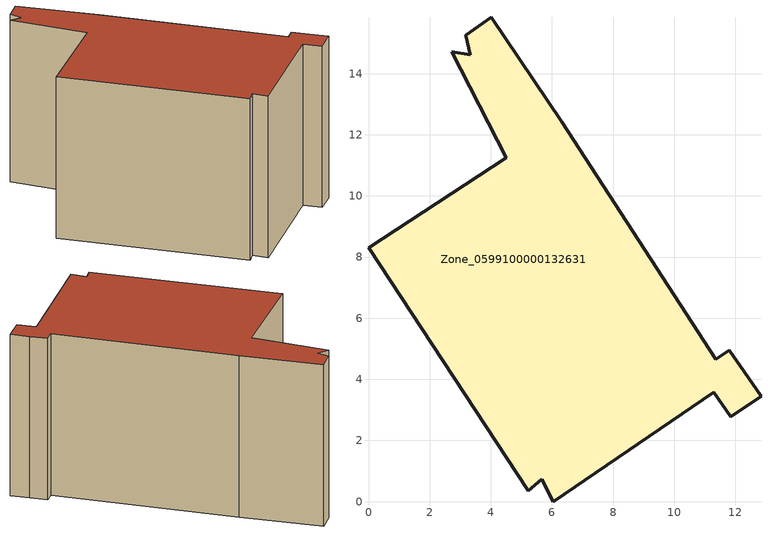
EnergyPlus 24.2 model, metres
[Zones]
Zone_0599100000132631
 floor ground (C_G): 11.36,4.65 11.8,4.95 12.3,4.25 12.84,3.44 11.85,2.77 11.3,3.57 6.04,0 5.67,0.73 5.22,0.36 0,8.3 4.5,11.24 2.72,14.72 3.33,14.62 3.19,15.26 4.02,15.84 6.33,12.43 z0
 wall outside (C_F): 5.22,0.36 5.67,0.73 6.04,0 11.3,3.57 11.85,2.77 12.84,3.44 12.3,4.25 11.8,4.95 11.36,4.65 6.33,12.43 4.02,15.84 3.19,15.26 3.33,14.62 2.72,14.72 4.5,11.24 0,8.3 5.22,0.36 z0:8.31
 roof outside (C_R): 3.33,14.62 2.72,14.72 4.5,11.24 0,8.3 5.22,0.36 5.67,0.73 6.04,0 11.3,3.57 11.85,2.77 12.84,3.44 12.3,4.25 11.8,4.95 11.36,4.65 6.33,12.43 4.02,15.84 3.19,15.26 z8.31
[BUILDING]
Pand.0599100000132631: North Axis=0; Terrain=City; Loads Convergence Tolerance Value=0.04; Temperature Convergence Tolerance Value=0.4; Solar Distribution=FullExterior; Maximum Number of Warmup Days=25; Minimum Number of Warmup Days=1
[Site:Location]
Rotterdam.The.Hague.AP_ZH_NLD Design_Conditions: Latitude=51.96; Longitude=4.45; Time Zone=1; Elevation=-4.5
[SITE:GROUNDTEMPERATURE:BUILDINGSURFACE]
18, 18, 18, 18, 18, 18, 18, 18, 18, 18, 18, 18
[MATERIAL] Thermal Absorptance=0.9; Solar Absorptance=0.7; Visible Absorptance=0.7
Name | Roughness | Thickness | Conductivity | Density | Specific Heat
G.TI.1965-1974 | MediumSmooth | 0.15 | 0.882353 | 540 | 1210
F.TI.1965-1974 | Rough | 0.3 | 0.697674 | 1920 | 840
R.TI.1965-1974 | MediumRough | 0.2 | 0.232558 | 1500 | 1000
[CONSTRUCTION]
C_G: G.TI.1965-1974
C_F: F.TI.1965-1974
C_R: R.TI.1965-1974
[ZONE]
Zone_0599100000132631: Type=1; Multiplier=1; Ceiling Height=Autocalculate; Volume=Autocalculate; Floor Area=autocalculate; Part of Total Floor Area=Yes
[ZONEINFILTRATION:DESIGNFLOWRATE]
Infil_Zone_0599100000132631: Zone or ZoneList or Space or SpaceList=Zone_0599100000132631; Schedule=AlwaysOn; Design Flow Rate Calculation Method=Flow/Area; Flow Rate per Floor Area=0.003; Constant Term Coefficient=1; Temperature Term Coefficient=0; Velocity Term Coefficient=0; Velocity Squared Term Coefficient=0
[HVACTEMPLATE:ZONE:IDEALLOADSAIRSYSTEM]
Zone_0599100000132631: Maximum Heating Supply Air Temperature=50; Minimum Cooling Supply Air Temperature=13; Maximum Heating Supply Air Humidity Ratio=0.0156; Minimum Cooling Supply Air Humidity Ratio=0.0077; Heating Limit=NoLimit; Cooling Limit=NoLimit; Dehumidification Control Type=ConstantSensibleHeatRatio; Cooling Sensible Heat Ratio=0.7; Dehumidification Setpoint=60; Humidification Control Type=None; Humidification Setpoint=30; Outdoor Air Method=None; Outdoor Air Flow Rate per Person=0.00944; Outdoor Air Flow Rate per Zone Floor Area=0; Outdoor Air Flow Rate per Zone=0; Demand Controlled Ventilation Type=None; Outdoor Air Economizer Type=NoEconomizer; Heat Recovery Type=None; Sensible Heat Recovery Effectiveness=0.7; Latent Heat Recovery Effectiveness=0.65
[ZONECONTROL:THERMOSTAT]
ThermostatControl_Zone_0599100000132631: Zone or ZoneList=Zone_0599100000132631; Control Type Schedule=DualSetpointControlType; Control 1=Thermostat_Zone_0599100000132631; Temperature Difference Between Cutout And Setpoint=0
[THERMOSTATSETPOINT:DUALSETPOINT]
Thermostat_Zone_0599100000132631: Heating Setpoint Temperature Schedule=HeatingSetpoint_Zone_0599100000132631; Cooling Setpoint Temperature Schedule=CoolingSetpoint_Zone_0599100000132631
[SCHEDULE:COMPACT]
HeatingSetpoint_Zone_0599100000132631: Through: 12/31, For: AllDays, Until: 24:00, 21
CoolingSetpoint_Zone_0599100000132631: Through: 12/31, For: AllDays, Until: 24:00, 24
DualSetpointControlType: Through: 12/31, For: AllDays, Until: 24:00, 4
AlwaysOn: Through: 12/31, For: AllDays, Until: 24:00, 1
